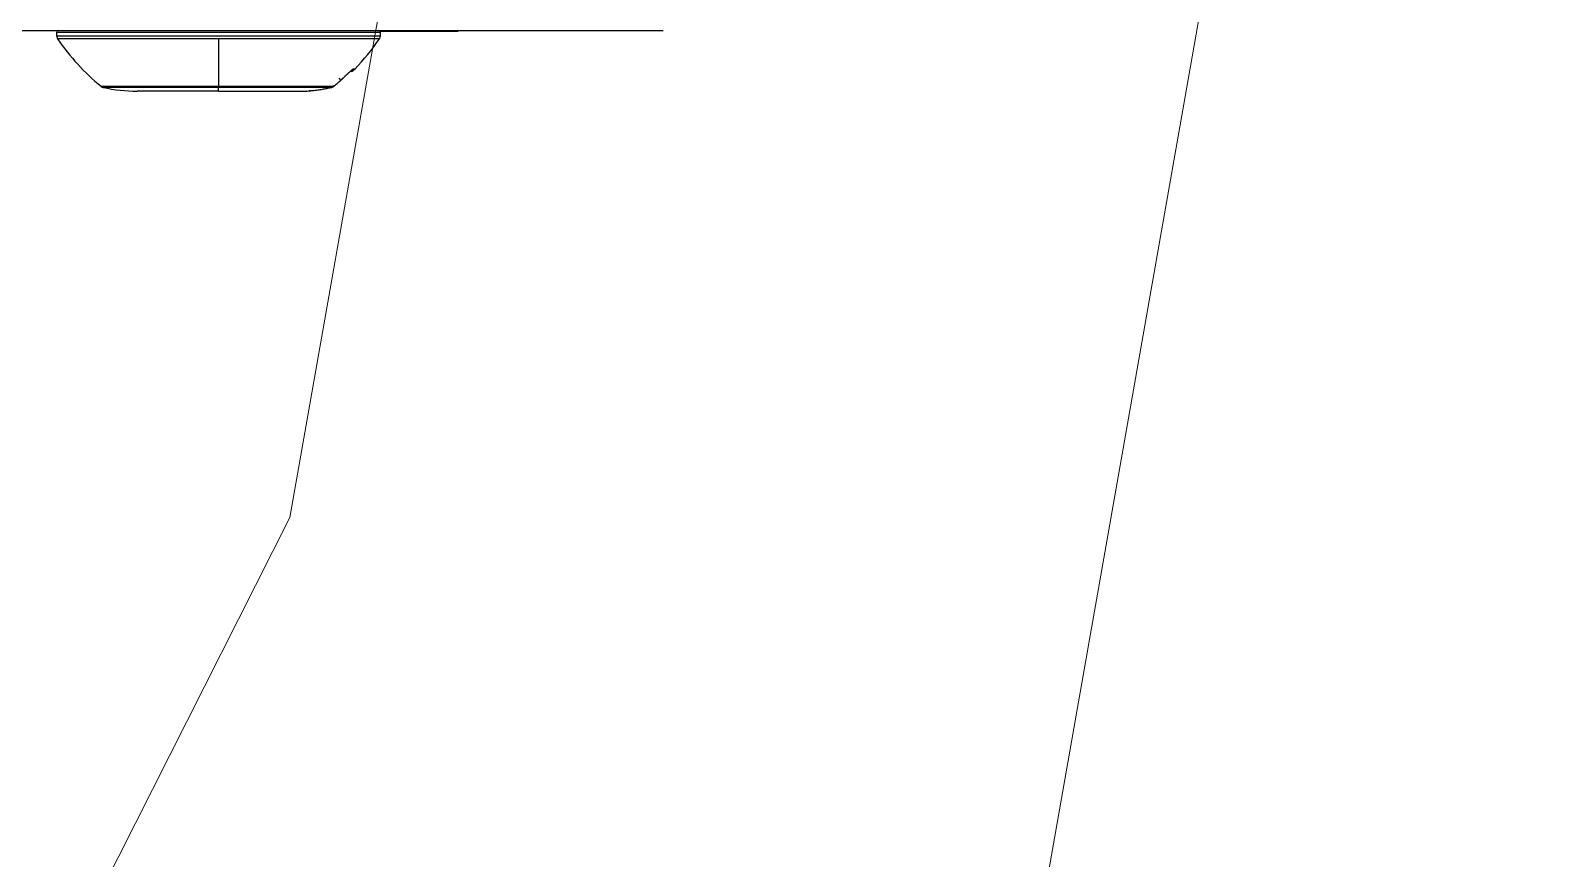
# Model space of a CAD drawing. Header units: millimetres. Extents: x -187347 to 135007, y -6415 to 292048.
# Drawn here: x -51720.2 to -51569.1, y 20953.1 to 21035 of the extents above; entities that cross this region are included whole.
import ezdxf

# ---------------------------------------------------------------- set-up
doc = ezdxf.new("R2010")
doc.units = ezdxf.units.MM
doc.header["$LTSCALE"] = 100
doc.layers.get('0').update_dxf_attribs({"lineweight": 18})
doc.layers.add('LAYOUT', color=3, linetype='Continuous', lineweight=18)
doc.layers.add('Layout CAT2', color=6, linetype='Continuous')

# ---------------------------------------------------------------- blocks, each defined once
blk = doc.blocks.new('vgdsvbgsbfgsd')
at = {"color": 0, "linetype": 'ByBlock', "lineweight": -2}
for p, q in [((5568.8, -48989.78, 0), (5696.81, -48989.78, 0)), ((5636.81, -48990.33, 0), (5636.81, -48989.93, 0)), ((5636.81, -48989.93, 0), (5668.81, -48989.93, 0)), ((5668.81, -48990.33, 0), (5636.81, -48990.33, 0)), ((5668.78, -48989.84, 0), (5676.53, -48989.84, 0)), ((5668.81, -48989.93, 0), (5668.81, -48990.33, 0)), ((5676.53, -48989.78, 0), (5676.53, -48989.84, 0)), ((5652.81, -48990.61, 0), (5636.9, -48990.61, 0)), ((5652.81, -48990.61, 0), (5652.81, -48995.3, 0)), ((5668.72, -48990.61, 0), (5652.81, -48990.61, 0)), ((5664.89, -48994.71, 0), (5664.85, -48994.75, 0)), ((5666.28, -48993.6, 0), (5666.15, -48993.6, 0)), ((5652.81, -48995.3, 0), (5641.2, -48995.3, 0)), ((5652.81, -48995.4, 0), (5641.4, -48995.4, 0)), ((5652.81, -48995.78, 0), (5644.76, -48995.78, 0)), ((5664.21, -48995.3, 0), (5652.81, -48995.3, 0)), ((5652.81, -48995.78, 0), (5652.81, -48995.4, 0)), ((5664.01, -48995.4, 0), (5652.81, -48995.4, 0)), ((5652.81, -48995.78, 0), (5660.86, -48995.78, 0)), ((5661.83, -48995.75, 0), (5661.75, -48995.75, 0)), ((5664.25, -48995.27, 0), (5664.21, -48995.3, 0)), ((5664.21, -48995.28, 0), (5664.21, -48995.3, 0))]:
    blk.add_line(p, q, dxfattribs=at)
for centre, radius, start, end in [((5636.96, -48989.93, 0), 0.15, 90, 180), ((5637.31, -48990.33, 0), 0.5, 180, 214.2024), ((5668.66, -48989.93, 0), 0.15, 0, 90), ((5668.31, -48990.33, 0), 0.5, 325.7976, 0), ((5655.09, -48978.24, 0), 22, 214.2024, 230.8388), ((5650.53, -48978.24, 0), 22, 315.7418, 325.7976), ((5665.57, -48992.9, 0), 1, 291.235, 315.7418), ((5641.51, -48994.92, 0), 0.5, 230.8388, 257.0655), ((5644.76, -48980.78, 0), 15, 257.0655, 270), ((5660.86, -48980.78, 0), 15, 270, 273.7054)]:
    blk.add_arc(centre, radius, start, end, dxfattribs=at)
for points in [[(5664.21, -48995.3, 0), (5664.32, -48995.21, 0), (5664.55, -48995.02, 0), (5664.77, -48994.82, 0), (5664.88, -48994.72, 0)], [(5661.75, -48995.75, 0), (5661.74, -48995.75, 0), (5661.74, -48995.75, 0), (5661.75, -48995.75, 0), (5661.76, -48995.75, 0), (5661.78, -48995.75, 0), (5661.82, -48995.74, 0), (5661.86, -48995.74, 0), (5661.9, -48995.73, 0), (5661.96, -48995.73, 0), (5662.02, -48995.72, 0), (5662.09, -48995.72, 0), (5662.16, -48995.71, 0), (5662.22, -48995.7, 0), (5662.25, -48995.7, 0)], [(5662.25, -48995.7, 0), (5662.43, -48995.68, 0), (5662.76, -48995.64, 0), (5663.22, -48995.56, 0), (5663.64, -48995.48, 0), (5663.89, -48995.43, 0), (5664.01, -48995.4, 0)]]:
    blk.add_open_spline(points, degree=3, dxfattribs=at)
for points, knots in [([(5664.73, -48994.5, 0), (5664.75, -48994.51, 0), (5664.76, -48994.52, 0), (5664.78, -48994.55, 0), (5664.79, -48994.56, 0), (5664.81, -48994.59, 0), (5664.82, -48994.61, 0), (5664.84, -48994.63, 0), (5664.85, -48994.64, 0), (5664.86, -48994.67, 0), (5664.87, -48994.68, 0), (5664.88, -48994.69, 0), (5664.88, -48994.7, 0), (5664.89, -48994.71, 0), (5664.89, -48994.72, 0), (5664.89, -48994.72, 0), (5664.88, -48994.72, 0), (5664.88, -48994.72, 0)], [0, 0, 0, 0, 0.125, 0.125, 0.25, 0.25, 0.375, 0.375, 0.5, 0.5, 0.625, 0.625, 0.75, 0.75, 0.875, 0.875, 1, 1, 1, 1]), ([(5666.15, -48993.6, 0), (5666.15, -48993.6, 0), (5666.14, -48993.6, 0), (5666.14, -48993.6, 0), (5666.14, -48993.6, 0), (5666.14, -48993.6, 0), (5666.14, -48993.6, 0), (5666.13, -48993.6, 0), (5666.13, -48993.6, 0), (5666.13, -48993.6, 0), (5666.12, -48993.61, 0), (5666.12, -48993.61, 0), (5666.12, -48993.61, 0), (5666.11, -48993.61, 0), (5666.11, -48993.61, 0), (5666.1, -48993.62, 0), (5666.1, -48993.62, 0), (5666.09, -48993.62, 0), (5666.08, -48993.63, 0), (5666.07, -48993.64, 0), (5666.05, -48993.65, 0), (5666.03, -48993.67, 0), (5666, -48993.69, 0), (5665.97, -48993.72, 0), (5665.94, -48993.74, 0), (5665.91, -48993.77, 0), (5665.88, -48993.79, 0), (5665.85, -48993.82, 0), (5665.81, -48993.85, 0), (5665.77, -48993.89, 0), (5665.73, -48993.93, 0), (5665.68, -48993.97, 0), (5665.63, -48994.01, 0), (5665.58, -48994.06, 0), (5665.53, -48994.12, 0), (5665.47, -48994.17, 0), (5665.41, -48994.23, 0), (5665.34, -48994.29, 0), (5665.27, -48994.35, 0), (5665.2, -48994.42, 0), (5665.14, -48994.48, 0), (5665.1, -48994.52, 0), (5665.07, -48994.55, 0), (5665.05, -48994.57, 0), (5665.02, -48994.59, 0), (5665, -48994.61, 0), (5664.97, -48994.64, 0), (5664.94, -48994.67, 0), (5664.91, -48994.69, 0), (5664.89, -48994.71, 0), (5664.88, -48994.72, 0), (5664.88, -48994.72, 0)], [0, 0, 0, 0, 0.006024, 0.012044, 0.018057, 0.024063, 0.030061, 0.03605, 0.042028, 0.047994, 0.053945, 0.059882, 0.065804, 0.071709, 0.077597, 0.083465, 0.089313, 0.095138, 0.111305, 0.127715, 0.14433, 0.167202, 0.196049, 0.22016, 0.243296, 0.265547, 0.286956, 0.307569, 0.33872, 0.369645, 0.400395, 0.431003, 0.465736, 0.502438, 0.541132, 0.581832, 0.624561, 0.669338, 0.716181, 0.772509, 0.816272, 0.847447, 0.866025, 0.881825, 0.898589, 0.916309, 0.934977, 0.959356, 0.978295, 0.991832, 1, 1, 1, 1]), ([(5664.88, -48994.72, 0), (5664.88, -48994.72, 0), (5664.89, -48994.72, 0), (5664.9, -48994.71, 0), (5664.91, -48994.69, 0), (5664.93, -48994.68, 0), (5664.95, -48994.66, 0), (5664.98, -48994.64, 0), (5665.01, -48994.61, 0), (5665.04, -48994.58, 0), (5665.07, -48994.54, 0), (5665.12, -48994.5, 0), (5665.19, -48994.44, 0), (5665.27, -48994.36, 0), (5665.35, -48994.28, 0), (5665.42, -48994.21, 0), (5665.48, -48994.15, 0), (5665.54, -48994.1, 0), (5665.61, -48994.04, 0), (5665.68, -48993.98, 0), (5665.76, -48993.9, 0), (5665.83, -48993.84, 0), (5665.89, -48993.78, 0), (5665.93, -48993.75, 0), (5665.96, -48993.72, 0), (5665.99, -48993.7, 0), (5666.01, -48993.68, 0), (5666.03, -48993.67, 0), (5666.04, -48993.66, 0), (5666.05, -48993.65, 0), (5666.07, -48993.64, 0), (5666.08, -48993.63, 0), (5666.09, -48993.62, 0), (5666.1, -48993.62, 0), (5666.11, -48993.61, 0), (5666.12, -48993.61, 0), (5666.13, -48993.6, 0), (5666.13, -48993.6, 0), (5666.14, -48993.6, 0), (5666.14, -48993.6, 0), (5666.14, -48993.6, 0), (5666.15, -48993.6, 0)], [0, 0, 0, 0, 0.004921, 0.01219, 0.021816, 0.033808, 0.048178, 0.064937, 0.089477, 0.112224, 0.133159, 0.165311, 0.214015, 0.279238, 0.340472, 0.390343, 0.428872, 0.467297, 0.51344, 0.567423, 0.606695, 0.691114, 0.718033, 0.745632, 0.773973, 0.803173, 0.818467, 0.83224, 0.844474, 0.855118, 0.871805, 0.888277, 0.904499, 0.916207, 0.928002, 0.93987, 0.951803, 0.963794, 0.97583, 0.987902, 1, 1, 1, 1]), ([(5665.91, -48993.78, 0), (5665.91, -48993.78, 0), (5665.96, -48993.75, 0), (5666.04, -48993.7, 0), (5666.11, -48993.63, 0), (5666.15, -48993.6, 0)], [0, 0, 0, 0, 0.056569, 0.528285, 1, 1, 1, 1]), ([(5664.01, -48995.4, 0), (5664.04, -48995.39, 0), (5664.08, -48995.38, 0), (5664.15, -48995.35, 0), (5664.18, -48995.33, 0), (5664.21, -48995.3, 0)], [0, 0, 0, 0, 0.5, 0.5, 1, 1, 1, 1])]:
    blk.add_open_spline(points, degree=3, knots=knots, dxfattribs=at)
blk = doc.blocks.new('general_Man')
at = {"layer": 'LAYOUT', "color": 4, "ltscale": 10}
for p, q in [((300, 0), (401.47, 575.49)), ((276.07, 325), (301.87, 471.29)), ((276.07, 325), (175, 125))]:
    blk.add_line(p, q, dxfattribs=at)

msp = doc.modelspace()

# ---------------------------------------------------------------- block references
at = {"layer": 'Layout CAT2'}
msp.add_blockref('vgdsvbgsbfgsd', (-57354.37, 70024.78, -3.45), dxfattribs=at)
at = {"layer": 'Layout CAT2', "color": 2}
msp.add_blockref('general_Man', (-51970.56, 20661.82, -3.45), dxfattribs=at)

doc.saveas('drawing.dxf')
